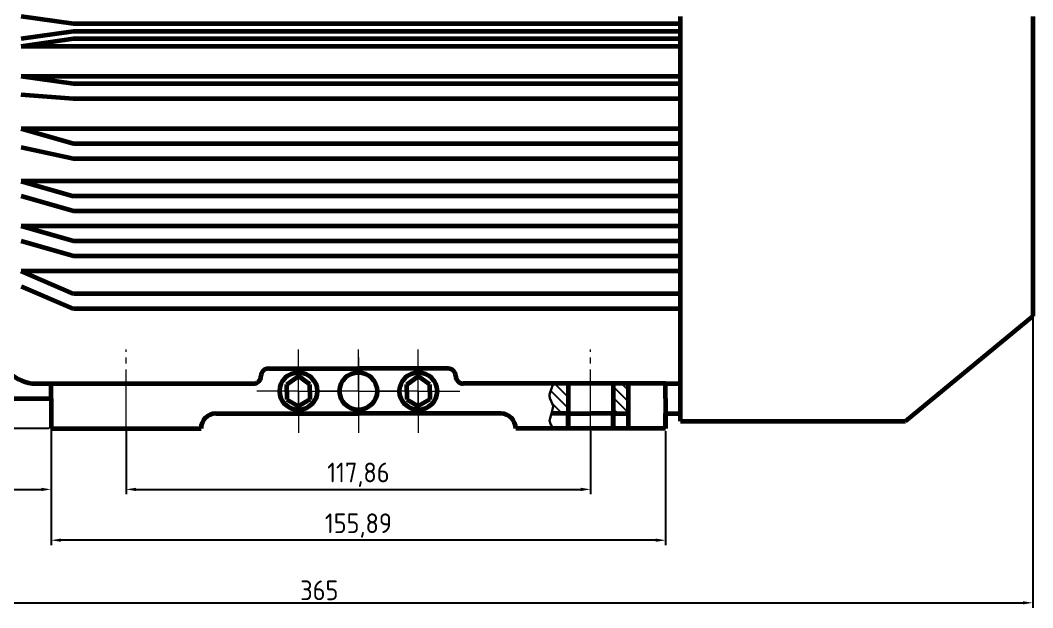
# Model space of a CAD drawing. Header units: millimetres. Extents: x 253 to 671, y 342 to 692.
# Drawn here: x 408.2 to 665.1, y 342.1 to 491.2 of the extents above; entities that cross this region are included whole.
import ezdxf

# ---------------------------------------------------------------- set-up
doc = ezdxf.new("R2010")
doc.units = ezdxf.units.MM
doc.linetypes.add('K5LT_AXLED', pattern=[19.5, 15, -1.5, 1.5, -1.5])
doc.linetypes.add('K5LT_BASIC', pattern=[0])
doc.styles.add('gensio', font='GENISO.ttf')
doc.dimstyles.new('ISO-25', dxfattribs={"dimtxt": 5, "dimasz": 2.5, "dimexe": 1.25, "dimexo": 0.625, "dimtad": 1, "dimtoh": 1, "dimtxsty": 'gensio', "dimcen": 2.5, "dimadec": 0, "dimazin": 0, "dimtfac": 1, "dimtmove": 0, "dimatfit": 3, "dimfxl": 1, "dimarcsym": 0})

# ---------------------------------------------------------------- blocks, each defined once
blk = doc.blocks.new('U3')
at = {"color": 30, "linetype": 'K5LT_AXLED', "lineweight": 18, "true_color": 0xff8000}
for q in [(298.697884, 295.502589), (288.143195, 284.9479), (309.252573, 284.9479), (298.697884, 274.393211)]:
    blk.add_line((298.697884, 284.9479), q, dxfattribs=at)
blk = doc.blocks.new('U4')
at = {"color": 30, "linetype": 'K5LT_AXLED', "lineweight": 18, "true_color": 0xff8000}
for q in [(329.114556, 295.502589), (318.559867, 284.9479), (339.669245, 284.9479), (329.114556, 274.393211)]:
    blk.add_line((329.114556, 284.9479), q, dxfattribs=at)
blk = doc.blocks.new('U5')
at = {"color": 30, "linetype": 'K5LT_AXLED', "lineweight": 18, "true_color": 0xff8000}
for q in [(313.90622, 295.502589), (303.351531, 284.9479), (324.460909, 284.9479), (313.90622, 274.393211)]:
    blk.add_line((313.90622, 284.9479), q, dxfattribs=at)
blk = doc.blocks.new('*D102')
at = {"color": 0, "lineweight": -2, "transparency": 16777216}
for p, q in [((364.74, 474.42), (364.74, 370.91)), ((416.07, 398.38), (416.07, 370.91)), ((367.24, 372.16), (413.57, 372.16))]:
    blk.add_line(p, q, dxfattribs=at)
at = {"color": 0, "transparency": 16777216}
for points in [[(367.24, 372.57), (367.24, 371.74), (364.74, 372.16)], [(413.57, 372.57), (413.57, 371.74), (416.07, 372.16)]]:
    blk.add_solid(points, dxfattribs=at)
at = {"layer": 'Defpoints', "color": 0, "transparency": 16777216}
for p in [(364.74, 475.05), (416.07, 399), (416.07, 372.16)]:
    blk.add_point(p, dxfattribs=at)
at = {"color": 0, "transparency": 16777216, "insert": (390.41, 375.87), "char_height": 5, "attachment_point": 5, "style": 'gensio'}
blk.add_mtext('51,33', dxfattribs=at)
blk = doc.blocks.new('*D103')
at = {"color": 0, "lineweight": -2, "transparency": 16777216}
for p, q in [((416.07, 386.97), (416.07, 358.01)), ((571.96, 386.97), (571.96, 358.01)), ((569.46, 359.26), (418.57, 359.26))]:
    blk.add_line(p, q, dxfattribs=at)
at = {"color": 0, "transparency": 16777216}
for points in [[(418.57, 359.68), (418.57, 358.85), (416.07, 359.26)], [(569.46, 359.68), (569.46, 358.85), (571.96, 359.26)]]:
    blk.add_solid(points, dxfattribs=at)
at = {"layer": 'Defpoints', "color": 0, "transparency": 16777216}
for p in [(416.07, 387.6), (571.96, 387.6), (416.07, 359.26)]:
    blk.add_point(p, dxfattribs=at)
at = {"color": 0, "transparency": 16777216, "insert": (494.02, 362.98), "char_height": 5, "attachment_point": 5, "style": 'gensio'}
blk.add_mtext('155,89', dxfattribs=at)
blk = doc.blocks.new('*D104')
at = {"color": 0, "lineweight": -2, "transparency": 16777216}
for p, q in [((435.08, 386.97), (435.08, 370.91)), ((552.95, 386.97), (552.95, 370.91)), ((437.58, 372.16), (550.45, 372.16))]:
    blk.add_line(p, q, dxfattribs=at)
at = {"color": 0, "transparency": 16777216}
for points in [[(437.58, 372.57), (437.58, 371.74), (435.08, 372.16)], [(550.45, 372.57), (550.45, 371.74), (552.95, 372.16)]]:
    blk.add_solid(points, dxfattribs=at)
at = {"layer": 'Defpoints', "color": 0, "transparency": 16777216}
for p in [(435.08, 387.6), (552.95, 387.6), (552.95, 372.16)]:
    blk.add_point(p, dxfattribs=at)
at = {"color": 0, "transparency": 16777216, "insert": (494.02, 375.87), "char_height": 5, "attachment_point": 5, "style": 'gensio'}
blk.add_mtext('117,86', dxfattribs=at)
blk = doc.blocks.new('*D105')
at = {"color": 0, "lineweight": -2, "transparency": 16777216}
for p, q in [((300.11, 491.53), (300.11, 342.13)), ((665.11, 491.53), (665.11, 342.13)), ((302.61, 343.38), (662.61, 343.38))]:
    blk.add_line(p, q, dxfattribs=at)
at = {"color": 0, "transparency": 16777216}
for points in [[(302.61, 343.79), (302.61, 342.96), (300.11, 343.38)], [(662.61, 343.79), (662.61, 342.96), (665.11, 343.38)]]:
    blk.add_solid(points, dxfattribs=at)
at = {"layer": 'Defpoints', "color": 0, "transparency": 16777216}
for p in [(300.11, 492.16), (665.11, 492.16), (665.11, 343.38)]:
    blk.add_point(p, dxfattribs=at)
at = {"color": 0, "transparency": 16777216, "insert": (484.11, 346.55), "char_height": 5, "attachment_point": 5, "style": 'gensio'}
blk.add_mtext('365', dxfattribs=at)
blk = doc.blocks.new('*D109')
at = {"color": 0, "lineweight": -2, "transparency": 16777216}
for p, q in [((392.64, 651.84), (259.17, 651.84)), ((260.42, 390.1), (260.42, 649.34)), ((415.45, 387.6), (259.17, 387.6))]:
    blk.add_line(p, q, dxfattribs=at)
at = {"color": 0, "transparency": 16777216}
for points in [[(260, 649.34), (260.84, 649.34), (260.42, 651.84)], [(260, 390.1), (260.84, 390.1), (260.42, 387.6)]]:
    blk.add_solid(points, dxfattribs=at)
at = {"layer": 'Defpoints', "color": 0, "transparency": 16777216}
for p in [(260.42, 651.84), (393.26, 651.84), (416.07, 387.6)]:
    blk.add_point(p, dxfattribs=at)
at = {"color": 0, "transparency": 16777216, "insert": (256.7, 522.34), "char_height": 5, "attachment_point": 5, "rotation": 90, "style": 'gensio'}
blk.add_mtext('264,24', dxfattribs=at)
blk = doc.blocks.new('*D110')
at = {"color": 0, "lineweight": -2, "transparency": 16777216}
for p, q in [((299.48, 492.16), (281.92, 492.16)), ((283.17, 390.1), (283.17, 489.66)), ((415.45, 387.6), (281.92, 387.6))]:
    blk.add_line(p, q, dxfattribs=at)
at = {"color": 0, "transparency": 16777216}
for points in [[(282.75, 489.66), (283.58, 489.66), (283.17, 492.16)], [(282.75, 390.1), (283.58, 390.1), (283.17, 387.6)]]:
    blk.add_solid(points, dxfattribs=at)
at = {"layer": 'Defpoints', "color": 0, "transparency": 16777216}
for p in [(283.17, 492.16), (300.11, 492.16), (416.07, 387.6)]:
    blk.add_point(p, dxfattribs=at)
at = {"color": 0, "transparency": 16777216, "insert": (279.45, 441.52), "char_height": 5, "attachment_point": 5, "rotation": 90, "style": 'gensio'}
blk.add_mtext('104,56', dxfattribs=at)

msp = doc.modelspace()

# ---------------------------------------------------------------- hatches: boundary and pattern name
h = msp.add_hatch()
h.set_pattern_fill('МЕТАЛЛ', style=0, pattern_type=0)
h.set_pattern_definition([(315, (180.1093, 112.1557), (1.4142136, 1.4142136), [])])
h.paths.add_polyline_path([(611.88, 539.682), (611.88, 584.407), (611.403, 586.8), (611.282, 586.991), (610.108, 588.081), (609.979, 588.158), (604.276, 588.158), (604.276, 590.059), (604.276, 591.2), (604.276, 591.96), (589.068, 591.96), (589.068, 590.059), (592.87, 590.059), (596.672, 590.059), (596.672, 581.505), (600.474, 581.505), (600.474, 578.825), (603.699, 578.036), (606.196, 575.849), (607.403, 572.755), (607.464, 571.835), (607.464, 539.682), (600.474, 539.682), (587.167, 539.682), (587.167, 537.781), (612.974, 537.781), (612.974, 539.682)])
h.paths.add_polyline_path([(600.474, 604.507), (600.474, 600.705), (604.276, 600.705), (604.276, 604.507)])
h.paths.add_polyline_path([(592.87, 604.507), (592.87, 600.705), (596.672, 600.705), (596.672, 604.507)])
h.paths.add_polyline_path([(606.177, 528.276), (612.974, 528.276), (612.974, 532.078), (594.771, 532.078), (587.167, 532.078), (587.167, 528.276)])
h.paths.add_polyline_path([(562.453, 391.401), (562.453, 399.005), (558.651, 399.005), (558.651, 391.401)])
h.paths.add_polyline_path([(547.245, 391.401), (547.245, 399.005), (543.443, 399.005), (542.514, 396.269), (542.559, 395.384), (543.277, 393.772), (543.443, 393.234), (543.091, 391.703), (542.953, 391.401)])

# ---------------------------------------------------------------- linework, layer by layer
at = {"color": 5, "linetype": 'K5LT_BASIC', "lineweight": 60, "true_color": 0x0000ff}
for p, q in [((421.776, 490.255), (408.469, 492.156)), ((575.76, 391.401), (575.76, 492.156)), ((665.109, 492.156), (665.109, 416.114)), ((421.776, 488.354), (408.469, 486.453)), ((575.76, 490.255), (421.776, 490.255)), ((575.76, 488.354), (421.776, 488.354)), ((575.76, 488.354), (575.76, 490.255)), ((575.76, 486.453), (575.76, 488.354)), ((421.776, 486.453), (408.469, 484.552)), ((575.76, 486.453), (421.776, 486.453)), ((575.76, 484.552), (575.76, 486.453)), ((421.776, 484.552), (408.469, 484.552)), ((575.76, 484.552), (421.776, 484.552)), ((575.76, 476.947), (575.76, 484.552)), ((575.76, 476.947), (408.469, 476.947)), ((421.776, 475.046), (408.469, 476.947)), ((575.76, 475.046), (575.76, 476.947)), ((575.76, 475.046), (421.776, 475.046)), ((575.76, 471.244), (575.76, 475.046)), ((421.776, 471.244), (408.469, 472.308)), ((575.76, 471.244), (421.776, 471.244)), ((575.76, 463.64), (575.76, 471.244)), ((575.76, 463.64), (408.469, 463.64)), ((421.776, 459.838), (408.469, 463.64)), ((575.76, 459.838), (575.76, 463.64)), ((575.76, 459.838), (421.776, 459.838)), ((575.76, 456.036), (575.76, 459.838)), ((421.776, 456.036), (408.469, 458.948)), ((575.76, 456.036), (421.776, 456.036)), ((575.76, 450.333), (575.76, 456.036)), ((575.76, 450.333), (408.469, 450.333)), ((408.469, 450.333), (421.776, 446.531)), ((575.76, 446.531), (575.76, 450.333)), ((421.776, 442.729), (408.469, 446.531)), ((575.76, 446.531), (421.776, 446.531)), ((575.76, 442.729), (575.76, 446.531)), ((575.76, 442.729), (421.776, 442.729)), ((575.76, 438.927), (575.76, 442.729)), ((575.76, 438.927), (408.469, 438.927)), ((421.776, 435.124), (408.469, 438.927)), ((575.76, 435.124), (575.76, 438.927)), ((421.776, 431.322), (408.469, 435.124)), ((575.76, 435.124), (421.776, 435.124)), ((575.76, 431.322), (575.76, 435.124)), ((575.76, 431.322), (421.776, 431.322)), ((575.76, 427.52), (575.76, 431.322)), ((575.76, 427.52), (408.469, 427.52)), ((421.776, 421.817), (408.469, 427.52)), ((575.76, 421.817), (575.76, 427.52)), ((421.776, 418.015), (408.569, 423.675)), ((575.76, 421.817), (421.776, 421.817)), ((575.76, 418.015), (575.76, 421.817)), ((575.76, 418.015), (421.776, 418.015)), ((575.76, 399.005), (575.76, 418.015)), ((632.792, 389.499), (665.109, 416.114)), ((471.203, 402.807), (494.015, 402.807)), ((475.904, 398.791), (478.807, 400.906)), ((481.71, 398.791), (478.807, 400.906)), ((516.828, 402.807), (494.015, 402.807)), ((506.321, 398.791), (509.224, 400.906)), ((512.127, 398.791), (509.224, 400.906)), ((412.271, 399.005), (416.073, 399.005)), ((416.073, 395.203), (416.073, 399.005)), ((416.073, 399.005), (467.401, 399.005)), ((475.904, 396.89), (475.904, 398.791)), ((481.71, 396.89), (481.71, 398.791)), ((506.321, 396.89), (506.321, 398.791)), ((512.127, 396.89), (512.127, 398.791)), ((571.958, 399.005), (520.63, 399.005)), ((552.948, 399.005), (547.245, 399.005)), ((547.245, 399.005), (547.245, 387.598)), ((558.651, 399.005), (558.651, 387.598)), ((562.453, 399.005), (562.453, 391.401)), ((571.958, 395.203), (571.958, 399.005)), ((571.958, 399.005), (575.76, 399.005)), ((475.904, 396.89), (475.904, 394.989)), ((481.71, 396.89), (481.71, 394.989)), ((506.321, 396.89), (506.321, 394.989)), ((512.127, 396.89), (512.127, 394.989)), ((398.963, 395.203), (416.073, 395.203)), ((416.073, 395.203), (416.073, 387.598)), ((475.904, 394.989), (478.807, 393.302)), ((481.71, 394.989), (478.807, 393.302)), ((506.321, 394.989), (509.224, 393.302)), ((512.127, 394.989), (509.224, 393.302)), ((571.958, 395.203), (571.958, 387.598)), ((457.896, 391.401), (494.015, 391.401)), ((530.135, 391.401), (494.015, 391.401)), ((547.245, 391.401), (542.953, 391.401)), ((547.245, 387.598), (547.245, 391.401)), ((547.245, 391.401), (552.948, 391.401)), ((558.651, 391.401), (552.948, 391.401)), ((558.651, 391.401), (562.453, 391.401)), ((558.651, 387.598), (558.651, 391.401)), ((562.453, 391.401), (562.453, 387.598)), ((571.958, 387.598), (571.958, 391.401)), ((571.958, 391.401), (575.76, 391.401)), ((575.76, 389.499), (575.76, 391.401)), ((575.76, 389.499), (632.792, 389.499)), ((416.073, 387.598), (454.094, 387.598)), ((571.958, 387.598), (533.937, 387.598))]:
    msp.add_line(p, q, dxfattribs=at)
at = {"color": 30, "linetype": 'K5LT_AXLED', "lineweight": 18, "true_color": 0xff8000}
for p, q in [((435.083, 387.598), (435.083, 407.695)), ((552.948, 387.598), (552.948, 407.695)), ((478.807, 391.401), (478.807, 405.516)), ((494.015, 405.587), (494.015, 388.62)), ((509.224, 391.401), (509.224, 405.516)), ((435.083, 387.598), (435.083, 374.141)), ((552.948, 387.598), (552.948, 374.141))]:
    msp.add_line(p, q, dxfattribs=at)
at = {"color": 5, "linetype": 'K5LT_BASIC', "true_color": 0x0000ff, "const_width": 0.6}
msp.add_lwpolyline([(543.443, 399.005), (542.514, 396.269), (542.559, 395.384), (543.277, 393.772), (543.443, 393.232), (543.089, 391.7), (542.513, 389.62), (542.769, 388.758), (543.443, 387.598)], dxfattribs=at)
at = {"color": 5, "linetype": 'K5LT_BASIC', "lineweight": 60, "true_color": 0x0000ff}
for centre in [(478.807, 397.104), (494.015, 397.104), (509.224, 397.104)]:
    msp.add_circle(centre, 4.753, dxfattribs=at)
for centre, radius, start, end in [((412.271, 408.51), 9.505, 180, 270), ((467.401, 400.906), 1.901, 270, 0), ((471.203, 400.906), 1.901, 90, 180), ((516.828, 400.906), 1.901, 0, 90), ((520.63, 400.906), 1.901, 180, 270), ((457.896, 387.598), 3.802, 90, 180), ((530.135, 387.598), 3.802, 0, 90)]:
    msp.add_arc(centre, radius, start, end, dxfattribs=at)

# ---------------------------------------------------------------- block references
for name in ['U3', 'U5', 'U4']:
    msp.add_blockref(name, (180.109, 112.156))

# ---------------------------------------------------------------- dimensions: what is measured, and where the dimension line sits
for base, p1, p2, picture, middle in [((260.4191, 651.8433), (416.0728, 387.5984), (393.2603, 651.8433), '*D109', (260.4191, 522.3388)), ((283.165, 492.156), (416.073, 387.598), (300.109, 492.156), '*D110', (283.165, 441.52))]:
    dim = msp.add_linear_dim(base=base, p1=p1, p2=p2, angle=90, dimstyle='ISO-25')
    dim.commit()
    dim.dimension.update_dxf_attribs({"geometry": picture, "text_midpoint": middle, "dimtype": 160})
dim = msp.add_linear_dim(base=(665.109, 343.375), p1=(300.109, 492.156), p2=(665.109, 492.156), dimstyle='ISO-25')
dim.commit()
dim.dimension.update_dxf_attribs({"geometry": '*D105', "text_midpoint": (484.109, 343.375), "dimtype": 160})
for base, p1, p2, picture, middle in [((416.073, 372.156), (364.745, 475.046), (416.073, 399.005), '*D102', (390.409, 375.87)), ((416.0728, 359.2637), (571.9582, 387.5984), (416.0728, 387.5984), '*D103', (494.0155, 362.9784)), ((552.9478, 372.1557), (435.0832, 387.5984), (552.9478, 387.5984), '*D104', (494.0155, 375.8704))]:
    dim = msp.add_linear_dim(base=base, p1=p1, p2=p2, dimstyle='ISO-25')
    dim.commit()
    dim.dimension.update_dxf_attribs({"geometry": picture, "text_midpoint": middle})

doc.saveas('drawing.dxf')
